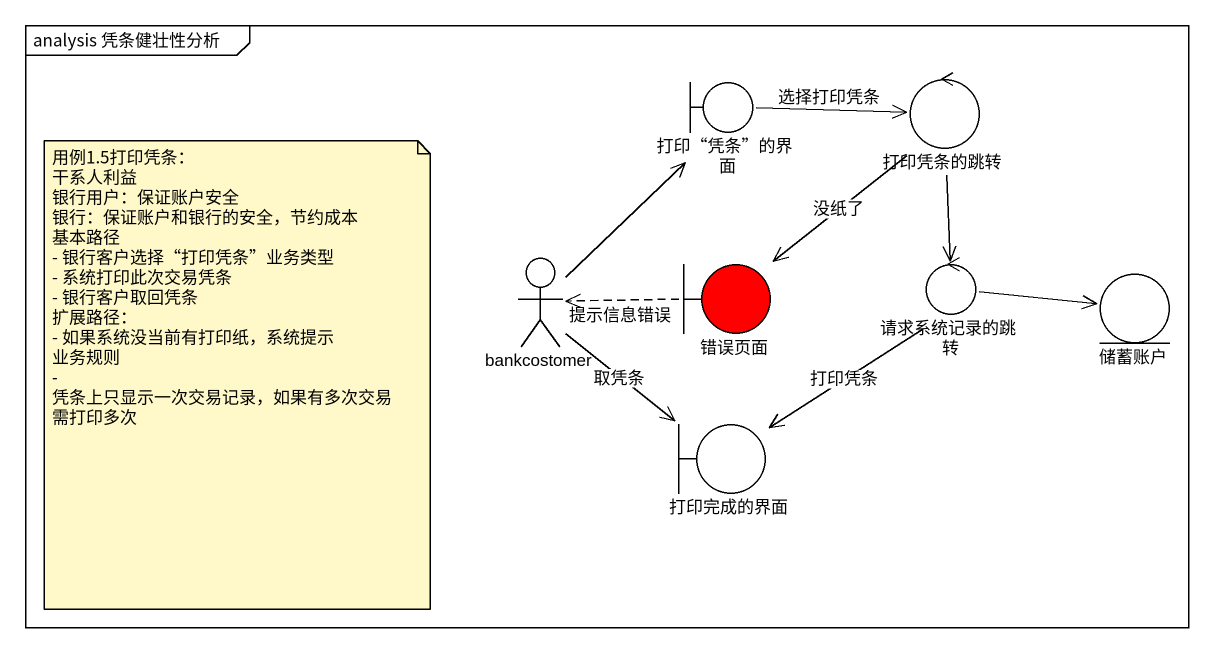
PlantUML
@startuml
mainframe analysis 凭条健壮性分析
boundary "打印“凭条”的界面" as 打印_凭条_的界面
control 打印凭条的跳转
actor bankcostomer
boundary 错误页面 #FF0000
control 请求系统记录的跳转
entity 储蓄账户
boundary 打印完成的界面
打印_凭条_的界面 -right-> 打印凭条的跳转 : 选择打印凭条
打印凭条的跳转 --> 错误页面 : 没纸了
打印凭条的跳转 --> 请求系统记录的跳转
bankcostomer -up-> 打印_凭条_的界面
bankcostomer --> 打印完成的界面 : 取凭条
错误页面 .left.> bankcostomer : 提示信息错误
请求系统记录的跳转 -right-> 储蓄账户
请求系统记录的跳转 --> 打印完成的界面 : 打印凭条
note as N1
  用例1.5打印凭条：
  干系人利益
  银行用户：保证账户安全
  银行：保证账户和银行的安全，节约成本
  基本路径
  - 银行客户选择“打印凭条”业务类型
  - 系统打印此次交易凭条
  - 银行客户取回凭条
  扩展路径：
  - 如果系统没当前有打印纸，系统提示
  业务规则
  - 凭条上只显示一次交易记录，如果有多次交易需打印多次
end note
@enduml
